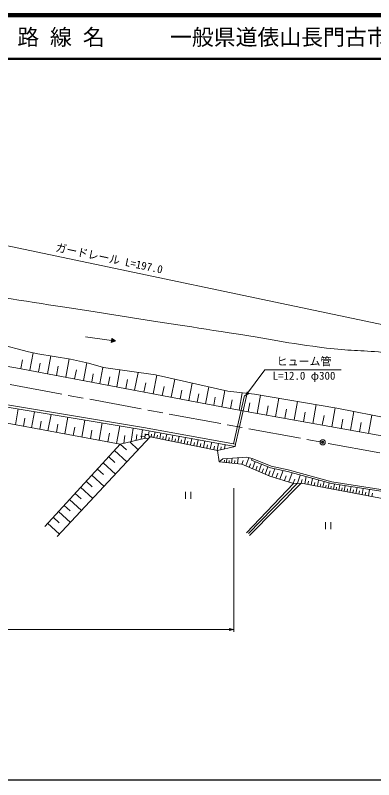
# Model space of a CAD drawing. Units: millimetres, scale not verified. Extents: x 40000 to 680000, y 20000 to 380000.
# Drawn here: x 179929 to 261932, y 205000 to 380000 of the extents above; entities that cross this region are included whole.
import ezdxf
from ezdxf.enums import TextEntityAlignment as Align

# ---------------------------------------------------------------- set-up
doc = ezdxf.new("R2010")
doc.units = ezdxf.units.MM
doc.header["$LTSCALE"] = 1000
doc.header["$PDMODE"] = 32
doc.header["$PDSIZE"] = 500
doc.linetypes.add('CHAIN', pattern=[18.5, 12, -1.5, 3.5, -1.5])
for name, color, linetype, lineweight in [('M-BGD', 7, 'Continuous', 13), ('M-BMK', 2, 'CHAIN', 13), ('M-BMK-SRVR', 3, 'Continuous', 13), ('M-STR-HTXT', 7, 'Continuous', 13), ('M-TTL', 2, 'Continuous', 140), ('M-TTL-BAND', 7, 'Continuous', 25), ('M-TTL-LINE', 7, 'Continuous', 50), ('M-TTL-TXT', 7, 'Continuous', 13)]:
    doc.layers.add(name, color=color, linetype=linetype, lineweight=lineweight)
doc.styles.add('ＭＳ ゴシック', font='')
doc.styles.get('ＭＳ ゴシック').set_extended_font_data('MS Gothic')

msp = doc.modelspace()

# ---------------------------------------------------------------- linework, layer by layer
at = {"layer": 'M-BGD'}
for p, q in [((196015, 306391), (201959, 305569)), ((172468, 305705), (182960, 302973)), ((201661, 305610), (201959, 305569)), ((202020, 306015), (201897, 305123)), ((201897, 305123), (202850, 305446)), ((201901, 305153), (201961, 305145)), ((201905, 305183), (202024, 305166)), ((201909, 305213), (202088, 305188)), ((201913, 305242), (202151, 305209)), ((201918, 305272), (202215, 305231)), ((201922, 305302), (202278, 305252)), ((201926, 305331), (202342, 305274)), ((201930, 305361), (202405, 305295)), ((201934, 305391), (202469, 305317)), ((201938, 305421), (202532, 305338)), ((201942, 305450), (202596, 305360)), ((201946, 305480), (202660, 305381)), ((201950, 305510), (202723, 305403)), ((201955, 305540), (202787, 305424)), ((201959, 305569), (202850, 305446)), ((201963, 305599), (202795, 305484)), ((201967, 305629), (202740, 305522)), ((201971, 305658), (202684, 305560)), ((201975, 305688), (202629, 305598)), ((201979, 305718), (202574, 305636)), ((201983, 305748), (202518, 305674)), ((201987, 305777), (202463, 305711)), ((201992, 305807), (202408, 305749)), ((201996, 305837), (202352, 305787)), ((202000, 305866), (202297, 305825)), ((202004, 305896), (202242, 305863)), ((202008, 305926), (202186, 305901)), ((202012, 305956), (202131, 305939)), ((202016, 305985), (202076, 305977)), ((202850, 305446), (202020, 306015)), ((182960, 302973), (185060, 302472)), ((181209, 299110), (181592, 301120)), ((183220, 298727), (183985, 302748)), ((185060, 302472), (192552, 301309)), ((187272, 297956), (188043, 302009)), ((191467, 297159), (192265, 301353)), ((192552, 301309), (196648, 300393)), ((171592, 300728), (180089, 299323)), ((180089, 299323), (232757, 289305)), ((185246, 298342), (185631, 300368)), ((189370, 297557), (189769, 299655)), ((195550, 296382), (196327, 300465)), ((196648, 300393), (200127, 299338)), ((199261, 295676), (199967, 299387)), ((200127, 299338), (211996, 297694)), ((193509, 296770), (193897, 298812)), ((197406, 296029), (197759, 297884)), ((203141, 294938), (203879, 298818)), ((207228, 294161), (208005, 298247)), ((211502, 293348), (212315, 297622)), ((211996, 297694), (228582, 293924)), ((201201, 295307), (201570, 297247)), ((205184, 294549), (205573, 296593)), ((209365, 293754), (209771, 295891)), ((215629, 292563), (216414, 296690)), ((219615, 291805), (220373, 295790)), ((213565, 292955), (213958, 295019)), ((217622, 292184), (218001, 294177)), ((223464, 291073), (224196, 294921)), ((227180, 290366), (227887, 294082)), ((221539, 291439), (221905, 293363)), ((225322, 290719), (225675, 292577)), ((228582, 293924), (234689, 293246)), ((229824, 281881), (232343, 292928)), ((230316, 281792), (232830, 292817)), ((231123, 289616), (231873, 293559)), ((232830, 292817), (232343, 292928)), ((234689, 293246), (253494, 290073)), ((235278, 288866), (236023, 293021)), ((239476, 288112), (240230, 292311)), ((229152, 289991), (229527, 291962)), ((233200, 289238), (233573, 291316)), ((237377, 288489), (237754, 290588)), ((243719, 287351), (244480, 291594)), ((248006, 286582), (248775, 290869)), ((161832, 289581), (203932, 281816)), ((179948, 286240), (180618, 289872)), ((183644, 285558), (184326, 289254)), ((232757, 289305), (285073, 279933)), ((241598, 287732), (241978, 289853)), ((245862, 286967), (246247, 289110)), ((252338, 285805), (253115, 290137)), ((253494, 290073), (281420, 284454)), ((256592, 285042), (257355, 289296)), ((181796, 285899), (182137, 287747)), ((185524, 285211), (185871, 287091)), ((187404, 284864), (188098, 288625)), ((191231, 284159), (191937, 287985)), ((195124, 283441), (195842, 287334)), ((250172, 286194), (250560, 288360)), ((254465, 285424), (254846, 287551)), ((260758, 284295), (261506, 288461)), ((189318, 284512), (189671, 286425)), ((193178, 283800), (193537, 285746)), ((199086, 282710), (199817, 286672)), ((203117, 281966), (203861, 285998)), ((206416, 282415), (206876, 285495)), ((258675, 284668), (259049, 286752)), ((197105, 283075), (197471, 285056)), ((201102, 282338), (201473, 284354)), ((204771, 282018), (205015, 283823)), ((207570, 282693), (207768, 284046)), ((209592, 283572), (208584, 283664)), ((208724, 282971), (209013, 285139)), ((209530, 283166), (209675, 284149)), ((210423, 283918), (210569, 284860)), ((210987, 283439), (211118, 284094)), ((211642, 283308), (211903, 284618)), ((212309, 283175), (212442, 283842)), ((212975, 283042), (213241, 284376)), ((213654, 282907), (213790, 283585)), ((214333, 282771), (214604, 284129)), ((215715, 282495), (215991, 283878)), ((217123, 282214), (217404, 283622)), ((203932, 281816), (186649, 262980)), ((189515, 260658), (210809, 283474)), ((203917, 281800), (205347, 280488)), ((209718, 283211), (203932, 281816)), ((206139, 282348), (208038, 280505)), ((210809, 283474), (210575, 283418)), ((210588, 283495), (211491, 283412)), ((210809, 283474), (226204, 280402)), ((215024, 282633), (215162, 283324)), ((216419, 282355), (216560, 283059)), ((217839, 282071), (217982, 282788)), ((218556, 281929), (218842, 283361)), ((219285, 281783), (219431, 282512)), ((220015, 281637), (220306, 283096)), ((220757, 281489), (220906, 282232)), ((221500, 281341), (221796, 282826)), ((222256, 281190), (222407, 281946)), ((223012, 281039), (223314, 282552)), ((224552, 280732), (224859, 282272)), ((226119, 280419), (226432, 281987)), ((230227, 281300), (230316, 281792)), ((202606, 280371), (205465, 277748)), ((223782, 280886), (223936, 281656)), ((225336, 280576), (225492, 281359)), ((230227, 281300), (226204, 280402)), ((226204, 280402), (226568, 277785)), ((226946, 280568), (227059, 281240)), ((227778, 280754), (227940, 281714)), ((201306, 278953), (202723, 277653)), ((226568, 277785), (227417, 278497)), ((227417, 278497), (232877, 278804)), ((228253, 277596), (228360, 278550)), ((229403, 277466), (229532, 278616)), ((230788, 277310), (230944, 278695)), ((232687, 276851), (233367, 278698)), ((232877, 278804), (234153, 278529)), ((234002, 278159), (234153, 278529)), ((200005, 277536), (202840, 274935)), ((226568, 277785), (231729, 277204)), ((227756, 277652), (227810, 278129)), ((228828, 277531), (228892, 278106)), ((230095, 277388), (230173, 278081)), ((231729, 277204), (238145, 274470)), ((231764, 277191), (232103, 278115)), ((233430, 276479), (233747, 277341)), ((234191, 276155), (234807, 277831)), ((234926, 275842), (235262, 276755)), ((235661, 275529), (236286, 277228)), ((237083, 274923), (237717, 276646)), ((198716, 276131), (200121, 274841)), ((236372, 275226), (236726, 276188)), ((237844, 274599), (238245, 275688)), ((238625, 274327), (239306, 276178)), ((239543, 274052), (239963, 275194)), ((240460, 273778), (241190, 275761)), ((242523, 273161), (243288, 275241)), ((196148, 273332), (197541, 272053)), ((197426, 274725), (200237, 272146)), ((238145, 274470), (243573, 272847)), ((241492, 273469), (241909, 274604)), ((243506, 272872), (243859, 273831)), ((244523, 272884), (245104, 274746)), ((245343, 272916), (245569, 273734)), ((246150, 272764), (246458, 274377)), ((246898, 272622), (247041, 273370)), ((247647, 272479), (247932, 273975)), ((248341, 272346), (248474, 273040)), ((249036, 272213), (249301, 273602)), ((250324, 271967), (250571, 273256)), ((194869, 271938), (197656, 269381)), ((243573, 272847), (232810, 261531)), ((244498, 272883), (233262, 261329)), ((245353, 272916), (233537, 260925)), ((243573, 272847), (245353, 272916)), ((245353, 272916), (271515, 267922)), ((249680, 272090), (249803, 272735)), ((250922, 271853), (251037, 272451)), ((251520, 271739), (251749, 272935)), ((252111, 271626), (252223, 272217)), ((252701, 271514), (252926, 272694)), ((253312, 271397), (253429, 272008)), ((253924, 271280), (254157, 272503)), ((254557, 271159), (254678, 271793)), ((255190, 271038), (255432, 272305)), ((255846, 270913), (255971, 271569)), ((256502, 270788), (256752, 272100)), ((257181, 270658), (257311, 271338)), ((257861, 270528), (258120, 271887)), ((259268, 270260), (259537, 271667)), ((260726, 269981), (261005, 271439)), ((193601, 270557), (194983, 269289)), ((218887, 270933), (218887, 269333)), ((220087, 269333), (220087, 270933)), ((258565, 270394), (258699, 271098)), ((259997, 270121), (260137, 270850)), ((261482, 269837), (261626, 270592)), ((191076, 267805), (192446, 266547)), ((192333, 269175), (195097, 266639)), ((189819, 266434), (192559, 263920)), ((188572, 265076), (189931, 263829)), ((187326, 263717), (190043, 261224)), ((250904, 263940), (250904, 262340)), ((252104, 262340), (252104, 263940))]:
    msp.add_line(p, q, dxfattribs=at)
for points in [[(67003, 249751), (72263, 251170), (76843, 252672), (82440, 254635), (87698, 256670), (94562, 259846), (106202, 268204), (114743, 275219), (118732, 278236), (122448, 280885), (127508, 284355), (131209, 286259), (134989, 288125), (138624, 289554), (149246, 292059), (155485, 292756), (160549, 292925), (164378, 292756), (168573, 292392), (173988, 291484), (209270, 285603), (230316, 281792)], [(129601, 284869), (131434, 285812), (135192, 287667), (138774, 289076), (149332, 291566), (155521, 292257), (160546, 292425), (164345, 292257), (168510, 291896), (173906, 290990), (209184, 285110), (230227, 281300)], [(234153, 278529), (238456, 276776), (242328, 275918), (252328, 273192), (266994, 270914), (273475, 270785)], [(234002, 278159), (238336, 276393), (242232, 275529), (252244, 272800), (266959, 270515), (273367, 270387)]]:
    msp.add_lwpolyline(points, dxfattribs=at)
msp.add_circle((210091, 283544), 500, dxfattribs=at)
msp.add_open_spline([(81256, 297805), (82588, 300206), (83726, 301863), (85727, 304265), (89331, 308591), (91569, 311062), (96400, 313956), (101773, 317175), (105234, 318435), (111365, 319721), (116665, 320833), (119802, 320178), (125207, 320519), (129488, 320789), (131876, 321163), (136165, 321255), (145793, 321461), (151305, 321581), (160781, 319864), (165154, 319072), (167250, 317286), (171576, 316266), (174419, 315596), (176074, 315534), (178959, 315080), (198446, 312015), (209372, 310360), (228863, 307316), (237561, 305957), (242394, 304919), (251128, 303819), (256102, 303193), (258940, 303359), (263926, 302838), (268411, 302370), (270914, 302014), (275376, 301366), (281128, 300530), (283002, 300161), (290046, 298863)], degree=3, knots=[0, 0, 0, 0, 1, 1, 1, 2, 2, 2, 3, 3, 3, 4, 4, 4, 5, 5, 5, 6, 6, 6, 7, 7, 7, 8, 8, 8, 9, 9, 9, 10, 10, 10, 11, 11, 11, 12, 12, 12, 13, 13, 13, 13], dxfattribs=at)
at = {"layer": 'M-BMK'}
msp.add_line((178770, 295448), (275337, 277597), dxfattribs=at)
at = {"layer": 'M-BMK-SRVR'}
msp.add_circle((250263, 282232), 600, dxfattribs=at)
msp.add_point((250263, 282232), dxfattribs=at)
at = {"layer": 'M-STR-HTXT'}
for p, q in [((289851, 303666), (130948, 337203)), ((232620, 292865), (237036, 298799)), ((237036, 298799), (254525, 298799)), ((232620, 292865), (233017, 293816)), ((232620, 292865), (233418, 293518)), ((229895, 271739), (229895, 238837)), ((85577, 239393), (229895, 239393)), ((229895, 239393), (228895, 239643)), ((229895, 239393), (228895, 239143))]:
    msp.add_line(p, q, dxfattribs=at)
at = {"layer": 'M-TTL'}
msp.add_line((680000, 380000), (40000, 380000), dxfattribs=at)
at = {"layer": 'M-TTL-BAND'}
msp.add_line((40000, 205000), (579000, 205000), dxfattribs=at)
at = {"layer": 'M-TTL-LINE'}
msp.add_line((40000, 370000), (680000, 370000), dxfattribs=at)

# ---------------------------------------------------------------- texts
at = {"layer": 'M-STR-HTXT', "style": 'ＭＳ ゴシック'}
msp.add_text('ガードレール L=197.0', height=1833, rotation=348.082, dxfattribs=at).set_placement((201117, 322905), align=Align.BOTTOM_CENTER)
for s, p in [('ヒューム管', (245996, 299299)), ('L=12.0 φ300', (245989, 296022))]:
    msp.add_text(s, height=1833, dxfattribs=at).set_placement(p, align=Align.BOTTOM_CENTER)
at = {"layer": 'M-TTL-TXT', "style": 'ＭＳ ゴシック'}
msp.add_text('路 線 名      一般県道俵山長門古市(停)線', height=3666, dxfattribs=at).set_placement((180380, 375000), align=Align.MIDDLE_LEFT)

doc.saveas('drawing.dxf')
